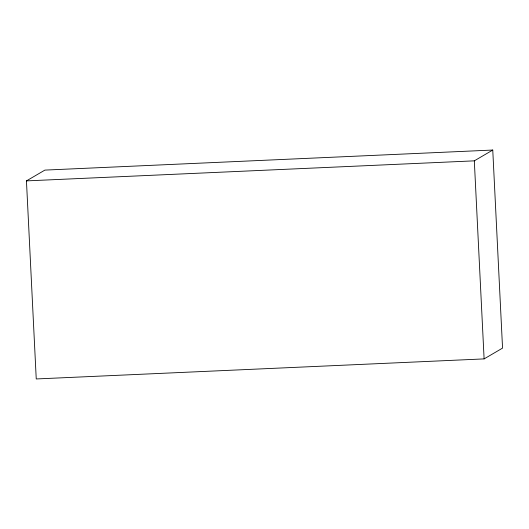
<?xml version="1.0" encoding="UTF-8"?>
<svg xmlns="http://www.w3.org/2000/svg" width="529" height="529" viewBox="0 0 529 529"><rect width="100%" height="100%" fill="white"/><g stroke="black" fill="none" stroke-linecap="round" stroke-linejoin="round"><path stroke-width="0.79" d="M26.45 180.892L44.892 170.1L492.757 150.044L502.55 348.108L484.108 358.9L36.243 378.956L26.45 180.892L474.315 160.842L492.757 150.044M474.315 160.842L484.108 358.9"/></g></svg>
